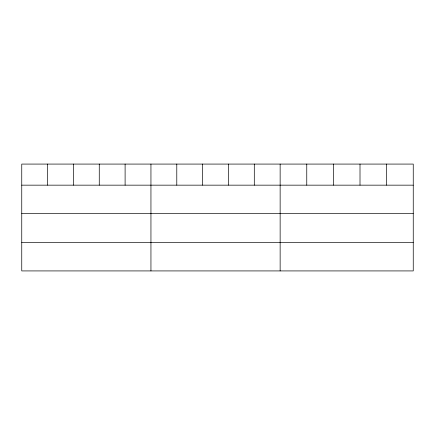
<?xml version="1.0" encoding="UTF-8"?>
<svg xmlns="http://www.w3.org/2000/svg" width="435" height="435" viewBox="0 0 435 435"><rect width="100%" height="100%" fill="white"/><g stroke="black" fill="none" stroke-linecap="round" stroke-linejoin="round"><path stroke-width="0.65" d="M413.25 185.158L413.25 270.923L21.75 270.923L21.75 164.077L413.25 164.077L413.25 185.158L21.75 185.158M21.75 213.46L413.25 213.46M21.75 242.621L413.25 242.621M386.628 164.077L386.628 185.158M360.006 164.077L360.006 185.158M333.384 164.077L333.384 185.158M306.762 164.077L306.762 185.158M280.14 164.077L280.14 270.923M254.301 164.077L254.301 185.158M228.462 164.077L228.462 185.158M202.623 164.077L202.623 185.158M176.784 164.077L176.784 185.158M150.945 164.077L150.945 270.923M125.106 164.077L125.106 185.158M99.267 164.077L99.267 185.158M73.428 164.077L73.428 185.158M47.589 164.077L47.589 185.158"/></g></svg>
